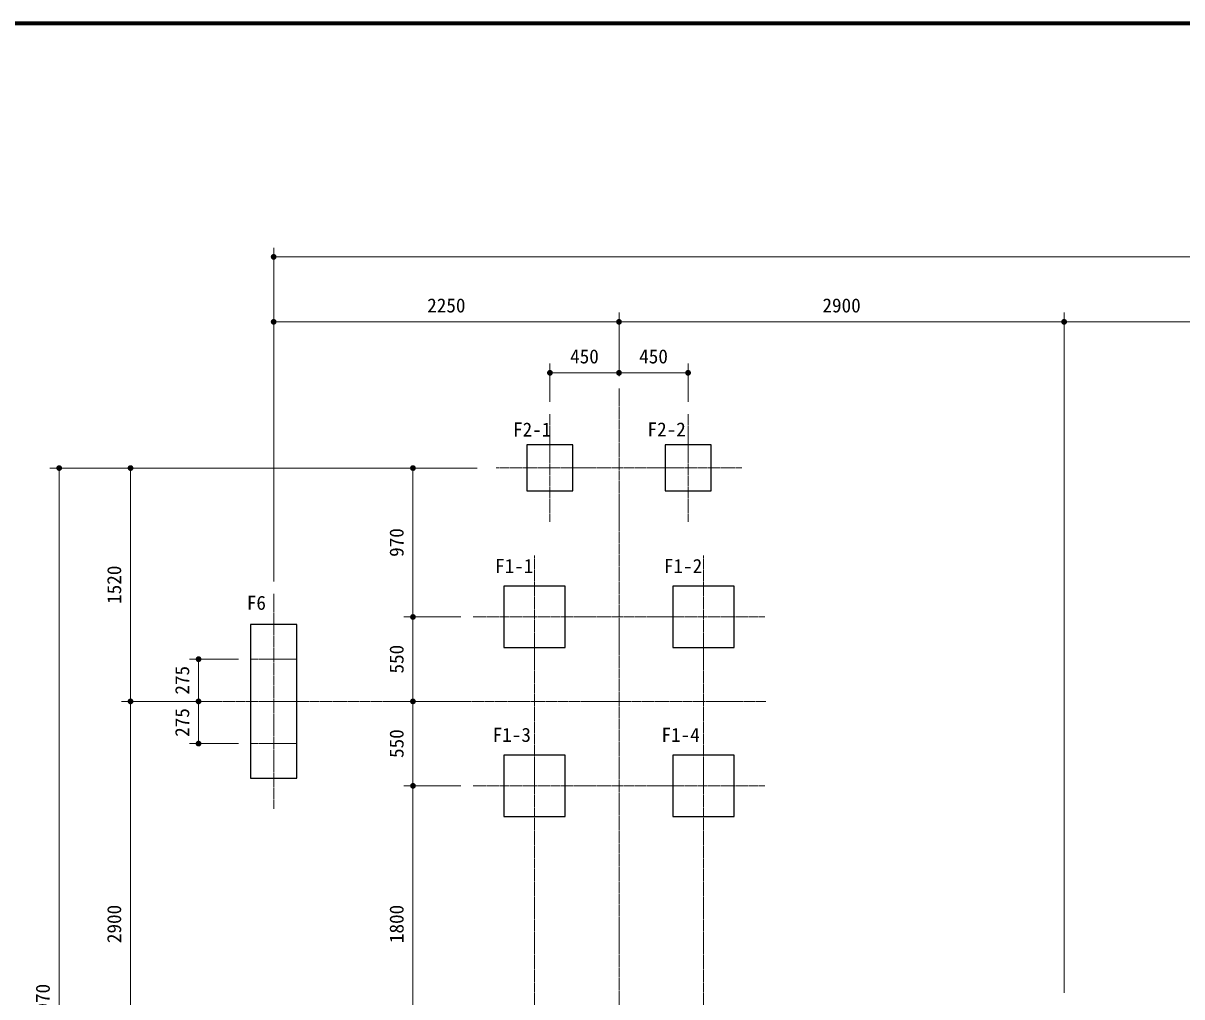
# Model space of a CAD drawing. Units: millimetres at full size, sheet at 1:100. Extents: x 1500 to 40500, y 1500 to 28200.
# Drawn here: x 23152 to 30700, y 21857 to 28200 of the extents above; entities that cross this region are included whole.
import ezdxf
from ezdxf.enums import TextEntityAlignment as Align

# ---------------------------------------------------------------- set-up
doc = ezdxf.new("R2010")
doc.units = ezdxf.units.MM
doc.header["$LTSCALE"] = 100
doc.linetypes.add('USER5', pattern=[0.3, 0.2, -0.025, 0.05, -0.025])
for name, color, linetype, lineweight in [('D-BMK\u3000構造物基準線(中心線等)', 2, 'USER5', 13), ('D-STR-DIM\u3000寸法線、寸法値', 7, 'Continuous', 13), ('D-STR-TXT\u3000文字列', 7, 'Continuous', 13), ('D-STR\u3000構造物外形線', 1, 'Continuous', 25), ('D-TTL', 7, 'Continuous', 70)]:
    doc.layers.add(name, color=color, linetype=linetype, lineweight=lineweight)
doc.styles.add('ＭＳ ゴシック', font='')
doc.styles.get('ＭＳ ゴシック').set_extended_font_data('MS Gothic')

# ---------------------------------------------------------------- blocks, each defined once
blk = doc.blocks.new('filled_dot')
at = {"color": 0, "linetype": 'Continuous', "lineweight": -2, "const_width": 1.25}
blk.add_lwpolyline([(-0.625, 0, 1), (0.625, 0, 1)], format="xyb", close=True, dxfattribs=at)

msp = doc.modelspace()

# ---------------------------------------------------------------- linework, layer by layer
at = {"layer": 'D-BMK\u3000構造物基準線(中心線等)'}
for p, q in [((27033.5, 25819.4), (27033.5, 17965.4)), ((26583.5, 24952.4), (26583.5, 25652.4)), ((27483.5, 24952.4), (27483.5, 25652.4)), ((26233.5, 25302.4), (27833.5, 25302.4)), ((26483.5, 24731.7), (26483.5, 19931.7)), ((27583.5, 24731.7), (27583.5, 19931.7)), ((24783.5, 24481.7), (24783.5, 23081.7)), ((26083.5, 24331.7), (27983.5, 24331.7)), ((24633.5, 24056.7), (24933.5, 24056.7)), ((24333.5, 23781.7), (27993.1, 23781.7)), ((24633.5, 23506.7), (24933.5, 23506.7)), ((26083.5, 23231.7), (27983.5, 23231.7))]:
    msp.add_line(p, q, dxfattribs=at)
at = {"layer": 'D-STR-DIM\u3000寸法線、寸法値'}
for p, q in [((24783.5, 24561.7), (24783.5, 26737.4)), ((24783.5, 26677.4), (36964.5, 26677.4)), ((24783.5, 24561.7), (24783.5, 26314.4)), ((27033.5, 25899.4), (27033.5, 26314.4)), ((27033.5, 25899.4), (27033.5, 26314.4)), ((29933.5, 21882.4), (29933.5, 26314.4)), ((29933.5, 21882.4), (29933.5, 26314.4)), ((27033.5, 26254.4), (24783.5, 26254.4)), ((27033.5, 26254.4), (29933.5, 26254.4)), ((29933.5, 26254.4), (32833.5, 26254.4)), ((26583.5, 25732.4), (26583.5, 25982.4)), ((27033.5, 25899.4), (27033.5, 25982.4)), ((27033.5, 25899.4), (27033.5, 25982.4)), ((27483.5, 25732.4), (27483.5, 25982.4)), ((26583.5, 25922.4), (27033.5, 25922.4)), ((27033.5, 25922.4), (27483.5, 25922.4)), ((26110.1, 25301.7), (23326.1, 25301.7)), ((23386.1, 25301.7), (23386.1, 18331.7)), ((26110.1, 25301.7), (23791.1, 25301.7)), ((23851.1, 25301.7), (23851.1, 23781.7)), ((26110.1, 25301.7), (25631.1, 25301.7)), ((25691.1, 24331.7), (25691.1, 25301.7)), ((26003.5, 24331.7), (25631.1, 24331.7)), ((26003.5, 24331.7), (25631.1, 24331.7)), ((25691.1, 24331.7), (25691.1, 23781.7)), ((24553.5, 24056.7), (24234.1, 24056.7)), ((24294.1, 23781.7), (24294.1, 24056.7)), ((24253.5, 23781.7), (23791.1, 23781.7)), ((24253.5, 23781.7), (23791.1, 23781.7)), ((23851.1, 23781.7), (23851.1, 20881.7)), ((24353.5, 23781.7), (24234.1, 23781.7)), ((24353.5, 23781.7), (24234.1, 23781.7)), ((24294.1, 23781.7), (24294.1, 23506.7)), ((26003.5, 23781.7), (25631.1, 23781.7)), ((26003.5, 23781.7), (25631.1, 23781.7)), ((25691.1, 23781.7), (25691.1, 23231.7)), ((24553.5, 23506.7), (24234.1, 23506.7)), ((26003.5, 23231.7), (25631.1, 23231.7)), ((26003.5, 23231.7), (25631.1, 23231.7)), ((25691.1, 23231.7), (25691.1, 21431.7))]:
    msp.add_line(p, q, dxfattribs=at)
at = {"layer": 'D-STR\u3000構造物外形線'}
for points in [[(26433.5, 25152.4), (26733.5, 25152.4), (26733.5, 25452.4), (26433.5, 25452.4)], [(27333.5, 25152.4), (27633.5, 25152.4), (27633.5, 25452.4), (27333.5, 25452.4)], [(26283.5, 24531.7), (26283.5, 24131.7), (26683.5, 24131.7), (26683.5, 24531.7)], [(27383.5, 24531.7), (27383.5, 24131.7), (27783.5, 24131.7), (27783.5, 24531.7)], [(24633.5, 23281.7), (24933.5, 23281.7), (24933.5, 24281.7), (24633.5, 24281.7)], [(26283.5, 23431.7), (26283.5, 23031.7), (26683.5, 23031.7), (26683.5, 23431.7)], [(27383.5, 23431.7), (27383.5, 23031.7), (27783.5, 23031.7), (27783.5, 23431.7)]]:
    msp.add_lwpolyline(points, close=True, dxfattribs=at)
at = {"layer": 'D-TTL'}
msp.add_lwpolyline([(1500, 1500), (1500, 28200), (40500, 28200), (40500, 1500)], close=True, dxfattribs=at)

# ---------------------------------------------------------------- block references
at = {"layer": 'D-STR-DIM\u3000寸法線、寸法値', "xscale": 15, "yscale": 15}
for p in [(24783.5, 26677.4), (24783.5, 26254.4), (27033.5, 26254.4), (29933.5, 26254.4), (26583.5, 25922.4), (27033.5, 25922.4)]:
    msp.add_blockref('filled_dot', p, dxfattribs=at)
for p, rotation in [((27033.5, 26254.4), 180), ((29933.5, 26254.4), 180), ((27033.5, 25922.4), 180), ((27483.5, 25922.4), 180), ((23386.1, 25301.7), 270), ((23851.1, 25301.7), 270), ((25691.1, 25301.7), 270), ((25691.1, 24331.7), 270), ((25691.1, 24331.7), 90), ((24294.1, 24056.7), 270), ((23851.1, 23781.7), 90), ((23851.1, 23781.7), 270), ((24294.1, 23781.7), 90), ((24294.1, 23781.7), 270), ((25691.1, 23781.7), 90), ((25691.1, 23781.7), 270), ((24294.1, 23506.7), 90), ((25691.1, 23231.7), 90), ((25691.1, 23231.7), 270)]:
    msp.add_blockref('filled_dot', p, dxfattribs=dict(at, rotation=rotation))

# ---------------------------------------------------------------- texts
at = {"layer": 'D-STR-DIM\u3000寸法線、寸法値', "style": 'ＭＳ ゴシック'}
for s, p in [('2250', (25908.5, 26361.3)), ('2900', (28483.5, 26361.3)), ('450', (26808.5, 26029.3)), ('450', (27258.5, 26029.3))]:
    msp.add_text(s, height=91.64, dxfattribs=at).set_placement(p, align=Align.MIDDLE_CENTER)
for s, p in [('970', (25584.2, 24816.7)), ('1520', (23744.2, 24541.7)), ('550', (25584.2, 24056.7)), ('275', (24187.2, 23919.2)), ('275', (24187.2, 23644.2)), ('550', (25584.2, 23506.7)), ('2900', (23744.2, 22331.7)), ('1800', (25584.2, 22331.7)), ('6970', (23279.2, 21816.7))]:
    msp.add_text(s, height=91.64, rotation=90, dxfattribs=at).set_placement(p, align=Align.MIDDLE_CENTER)
at = {"layer": 'D-STR-TXT\u3000文字列', "style": 'ＭＳ ゴシック'}
for s, p in [('F2-1', (26343.1, 25598.7)), ('F2-2', (27219.1, 25599.4)), ('F1-1', (26226.1, 24709.7)), ('F1-2', (27326.1, 24709.7)), ('F6', (24608.5, 24469.9)), ('F1-3', (26210.1, 23609.7)), ('F1-4', (27310.1, 23609.7))]:
    msp.add_text(s, height=91.64, dxfattribs=at).set_placement(p, align=Align.TOP_LEFT)

doc.saveas('drawing.dxf')
